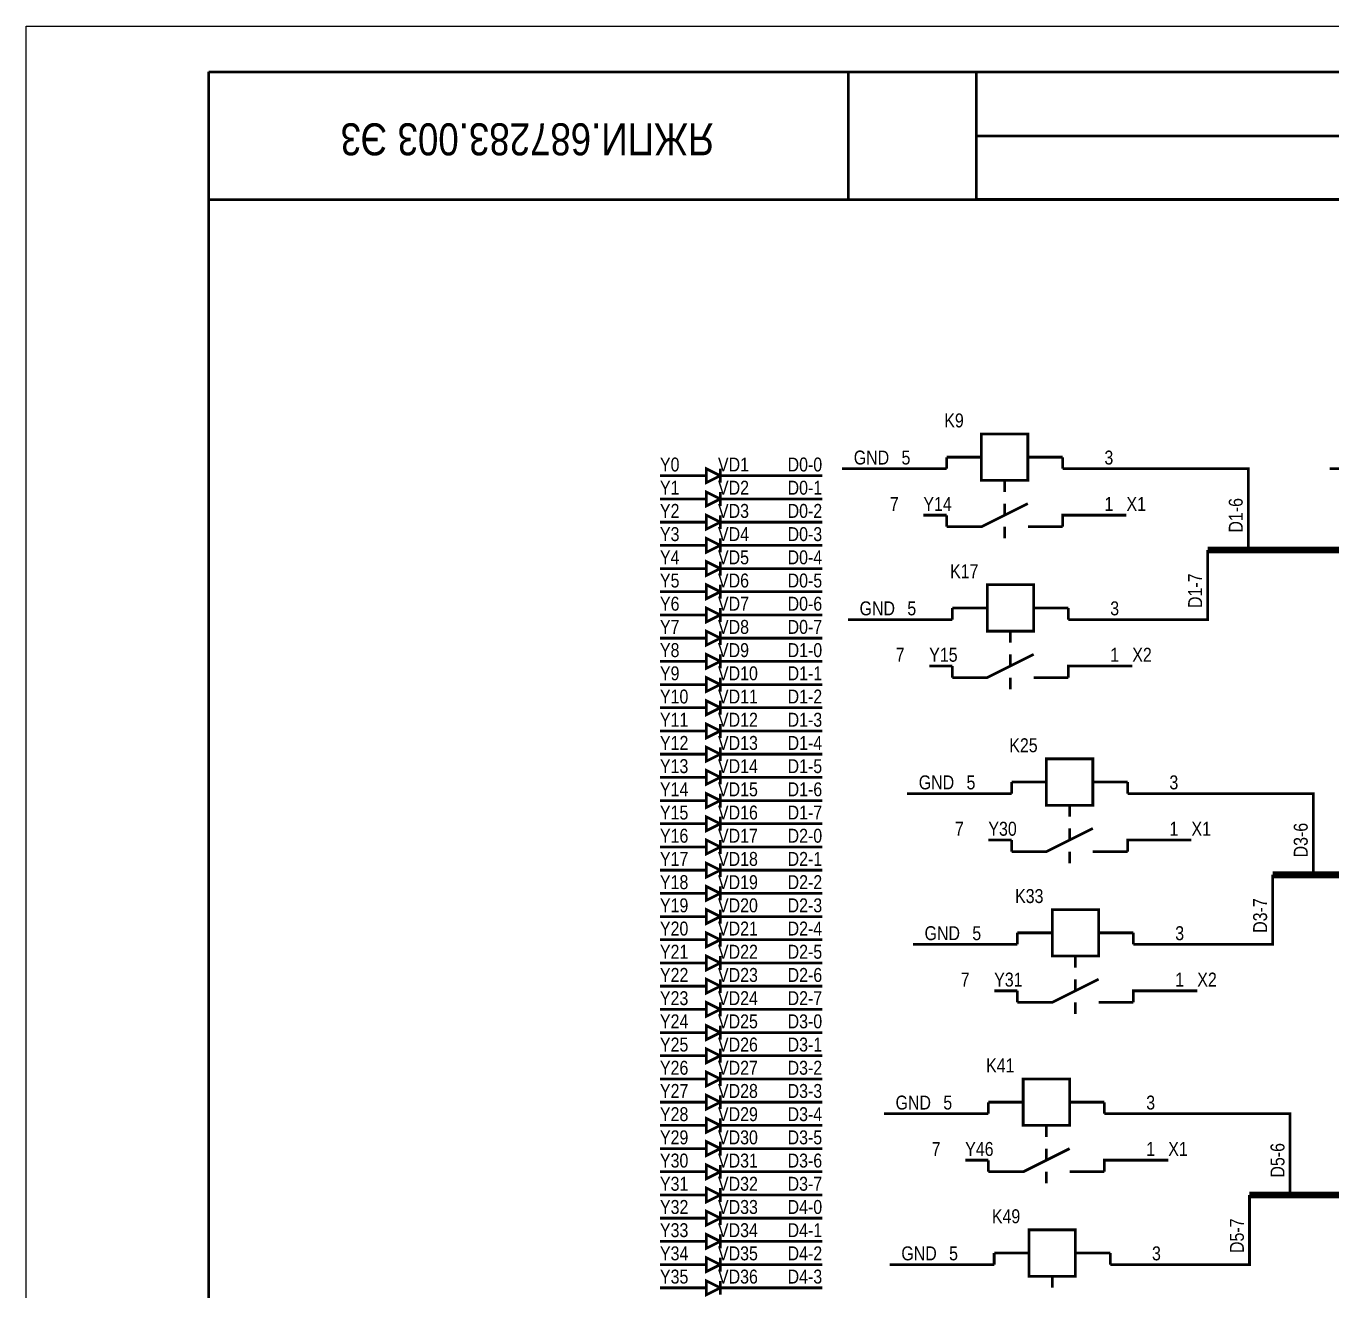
# Model space of a CAD drawing. Header units: millimetres. Extents: x 7140 to 8879, y -16257 to -5062.
# Drawn here: x 7139.6 to 7282.5, y -15128.6 to -14990.1 of the extents above; entities that cross this region are included whole.
import ezdxf

# ---------------------------------------------------------------- set-up
doc = ezdxf.new("R2010")
doc.units = ezdxf.units.MM
doc.styles.add('rom3.5', font='romans.shx', dxfattribs={"width": 0.8, "height": 3.5})
doc.styles.get("Standard").update_dxf_attribs({"font": 'ARIALN.TTF', "height": 3.4})

msp = doc.modelspace()

# ---------------------------------------------------------------- linework, layer by layer
for p, q in [((7139.585, -14990.11079), (7980.585, -14990.11079)), ((7139.585, -15584.11079), (7139.585, -14990.11079))]:
    msp.add_line(p, q)
at = {"lineweight": 50}
for p, q in [((7159.585, -14995.11079), (7975.585, -14995.11079)), ((7159.585, -15579.11079), (7159.585, -14995.11079)), ((7229.585, -15009.11079), (7229.585, -14995.11079)), ((7243.585, -15009.11079), (7243.585, -14995.11079)), ((7243.585, -15002.11079), (7296.585, -15002.11079)), ((7159.585, -15009.11079), (7229.585, -15009.11079)), ((7229.585, -15009.11079), (7296.585, -15009.11079)), ((7296.585, -15009.11079), (7243.585, -15009.11079))]:
    msp.add_line(p, q, dxfattribs=at)
for points, const_width in [([(7244.12878, -15034.761), (7244.12878, -15039.841), (7249.20878, -15039.841), (7249.20878, -15034.761), (7244.12878, -15034.761)], 0.29972), ([(7215.55378, -15039.333), (7214.02978, -15040.095), (7214.02978, -15038.571), (7215.55378, -15039.333)], 0.29972), ([(7215.55378, -15038.571), (7215.55378, -15040.095)], 0.29972), ([(7228.88878, -15038.571), (7235.23878, -15038.571)], 0.29972), ([(7240.31878, -15038.571), (7235.23878, -15038.571)], 0.29972), ([(7244.12878, -15037.301), (7240.31878, -15037.301)], 0.29972), ([(7240.31878, -15037.301), (7240.31878, -15038.571)], 0.29972), ([(7249.20878, -15037.301), (7253.01878, -15037.301)], 0.29972), ([(7253.01878, -15037.301), (7253.01878, -15038.571)], 0.29972), ([(7253.01878, -15037.301), (7253.01878, -15038.571)], 0.29972), ([(7253.01878, -15038.571), (7258.09878, -15038.571)], 0.29972), ([(7255.55878, -15038.571), (7258.09878, -15038.571)], 0.29972), ([(7258.09878, -15038.571), (7273.33878, -15038.571), (7273.33878, -15047.461)], 0.29972), ([(7282.22878, -15038.571), (7288.57878, -15038.571)], 0.29972), ([(7211.48978, -15039.333), (7208.94978, -15039.333)], 0.29972), ([(7214.02978, -15039.333), (7211.48978, -15039.333)], 0.29972), ([(7215.55378, -15039.333), (7218.09378, -15039.333)], 0.29972), ([(7218.09378, -15039.333), (7226.72978, -15039.333)], 0.29972), ([(7246.66878, -15039.841), (7246.66878, -15041.111)], 0.29972), ([(7215.55378, -15041.873), (7214.02978, -15042.635), (7214.02978, -15041.111), (7215.55378, -15041.873)], 0.29972), ([(7215.55378, -15041.111), (7215.55378, -15042.635)], 0.29972), ([(7208.94978, -15041.873), (7211.48978, -15041.873)], 0.29972), ([(7214.02978, -15041.873), (7211.48978, -15041.873)], 0.29972), ([(7215.55378, -15041.873), (7218.09378, -15041.873)], 0.29972), ([(7218.09378, -15041.873), (7226.72978, -15041.873)], 0.29972), ([(7240.31878, -15044.921), (7244.12878, -15044.921), (7249.20878, -15042.381)], 0.29972), ([(7246.66878, -15042.381), (7246.66878, -15043.651)], 0.29972), ([(7268.89378, -15047.461), (7456.85378, -15047.461), (7456.85378, -15041.873), (7663.60978, -15041.873)], 0.7493), ([(7208.94978, -15044.413), (7211.48978, -15044.413)], 0.29972), ([(7214.02978, -15044.413), (7211.48978, -15044.413)], 0.29972), ([(7215.55378, -15044.413), (7214.02978, -15045.175), (7214.02978, -15043.651), (7215.55378, -15044.413)], 0.29972), ([(7215.55378, -15043.651), (7215.55378, -15045.175)], 0.29972), ([(7215.55378, -15044.413), (7218.09378, -15044.413)], 0.29972), ([(7218.09378, -15044.413), (7226.72978, -15044.413)], 0.29972), ([(7240.31878, -15043.651), (7237.77878, -15043.651)], 0.29972), ([(7240.31878, -15043.651), (7240.31878, -15044.921)], 0.29972), ([(7253.01878, -15044.921), (7253.01878, -15043.651), (7258.09878, -15043.651)], 0.29972), ([(7255.55878, -15043.651), (7258.09878, -15043.651)], 0.29972), ([(7258.09878, -15043.651), (7260.00378, -15043.651)], 0.29972), ([(7246.66878, -15046.191), (7246.66878, -15044.921)], 0.29972), ([(7249.20878, -15044.921), (7253.01878, -15044.921)], 0.29972), ([(7208.94978, -15046.953), (7211.48978, -15046.953)], 0.29972), ([(7214.02978, -15046.953), (7211.48978, -15046.953)], 0.29972), ([(7215.55378, -15046.953), (7214.02978, -15047.715), (7214.02978, -15046.191), (7215.55378, -15046.953)], 0.29972), ([(7215.55378, -15046.191), (7215.55378, -15047.715)], 0.29972), ([(7215.55378, -15046.953), (7218.09378, -15046.953)], 0.29972), ([(7218.09378, -15046.953), (7226.72978, -15046.953)], 0.29972), ([(7215.55378, -15049.493), (7214.02978, -15050.255), (7214.02978, -15048.731), (7215.55378, -15049.493)], 0.29972), ([(7258.73378, -15055.081), (7268.89378, -15055.081), (7268.89378, -15047.461)], 0.29972), ([(7208.94978, -15049.493), (7211.48978, -15049.493)], 0.29972), ([(7214.02978, -15049.493), (7211.48978, -15049.493)], 0.29972), ([(7215.55378, -15048.731), (7215.55378, -15050.255)], 0.29972), ([(7215.55378, -15049.493), (7218.09378, -15049.493)], 0.29972), ([(7218.09378, -15049.493), (7226.72978, -15049.493)], 0.29972), ([(7215.55378, -15052.033), (7214.02978, -15052.795), (7214.02978, -15051.271), (7215.55378, -15052.033)], 0.29972), ([(7215.55378, -15051.271), (7215.55378, -15052.795)], 0.29972), ([(7244.76378, -15051.271), (7244.76378, -15056.351), (7249.84378, -15056.351), (7249.84378, -15051.271), (7244.76378, -15051.271)], 0.29972), ([(7208.94978, -15052.033), (7211.48978, -15052.033)], 0.29972), ([(7214.02978, -15052.033), (7211.48978, -15052.033)], 0.29972), ([(7215.55378, -15052.033), (7218.09378, -15052.033)], 0.29972), ([(7218.09378, -15052.033), (7226.72978, -15052.033)], 0.29972), ([(7215.55378, -15054.573), (7214.02978, -15055.335), (7214.02978, -15053.811), (7215.55378, -15054.573)], 0.29972), ([(7215.55378, -15053.811), (7215.55378, -15055.335)], 0.29972), ([(7244.76378, -15053.811), (7240.95378, -15053.811)], 0.29972), ([(7240.95378, -15053.811), (7240.95378, -15055.081)], 0.29972), ([(7249.84378, -15053.811), (7253.65378, -15053.811)], 0.29972), ([(7253.65378, -15053.811), (7253.65378, -15055.081)], 0.29972), ([(7253.65378, -15053.811), (7253.65378, -15055.081)], 0.29972), ([(7208.94978, -15054.573), (7211.48978, -15054.573)], 0.29972), ([(7214.02978, -15054.573), (7211.48978, -15054.573)], 0.29972), ([(7215.55378, -15054.573), (7218.09378, -15054.573)], 0.29972), ([(7218.09378, -15054.573), (7226.72978, -15054.573)], 0.29972), ([(7229.52378, -15055.081), (7235.87378, -15055.081)], 0.29972), ([(7240.95378, -15055.081), (7235.87378, -15055.081)], 0.29972), ([(7253.65378, -15055.081), (7258.73378, -15055.081)], 0.29972), ([(7256.19378, -15055.081), (7258.73378, -15055.081)], 0.29972), ([(7208.94978, -15057.113), (7211.48978, -15057.113)], 0.29972), ([(7214.02978, -15057.113), (7211.48978, -15057.113)], 0.29972), ([(7215.55378, -15057.113), (7214.02978, -15057.875), (7214.02978, -15056.351), (7215.55378, -15057.113)], 0.29972), ([(7215.55378, -15056.351), (7215.55378, -15057.875)], 0.29972), ([(7215.55378, -15057.113), (7218.09378, -15057.113)], 0.29972), ([(7218.09378, -15057.113), (7226.72978, -15057.113)], 0.29972), ([(7247.30378, -15056.351), (7247.30378, -15057.621)], 0.29972), ([(7208.94978, -15059.653), (7211.48978, -15059.653)], 0.29972), ([(7214.02978, -15059.653), (7211.48978, -15059.653)], 0.29972), ([(7215.55378, -15059.653), (7214.02978, -15060.415), (7214.02978, -15058.891), (7215.55378, -15059.653)], 0.29972), ([(7215.55378, -15058.891), (7215.55378, -15060.415)], 0.29972), ([(7215.55378, -15059.653), (7218.09378, -15059.653)], 0.29972), ([(7218.09378, -15059.653), (7226.72978, -15059.653)], 0.29972), ([(7240.95378, -15061.431), (7244.76378, -15061.431), (7249.84378, -15058.891)], 0.29972), ([(7247.30378, -15058.891), (7247.30378, -15060.161)], 0.29972), ([(7215.55378, -15062.193), (7214.02978, -15062.955), (7214.02978, -15061.431), (7215.55378, -15062.193)], 0.29972), ([(7215.55378, -15061.431), (7215.55378, -15062.955)], 0.29972), ([(7240.95378, -15060.161), (7238.41378, -15060.161)], 0.29972), ([(7240.95378, -15060.161), (7240.95378, -15061.431)], 0.29972), ([(7247.30378, -15062.701), (7247.30378, -15061.431)], 0.29972), ([(7249.84378, -15061.431), (7253.65378, -15061.431)], 0.29972), ([(7253.65378, -15061.431), (7253.65378, -15060.161), (7258.73378, -15060.161)], 0.29972), ([(7256.19378, -15060.161), (7258.73378, -15060.161)], 0.29972), ([(7258.73378, -15060.161), (7260.63878, -15060.161)], 0.29972), ([(7208.94978, -15062.193), (7211.48978, -15062.193)], 0.29972), ([(7214.02978, -15062.193), (7211.48978, -15062.193)], 0.29972), ([(7215.55378, -15062.193), (7218.09378, -15062.193)], 0.29972), ([(7218.09378, -15062.193), (7226.72978, -15062.193)], 0.29972), ([(7215.55378, -15064.733), (7214.02978, -15065.495), (7214.02978, -15063.971), (7215.55378, -15064.733)], 0.29972), ([(7215.55378, -15063.971), (7215.55378, -15065.495)], 0.29972), ([(7211.48978, -15064.733), (7208.94978, -15064.733)], 0.29972), ([(7214.02978, -15064.733), (7211.48978, -15064.733)], 0.29972), ([(7215.55378, -15064.733), (7218.09378, -15064.733)], 0.29972), ([(7218.09378, -15064.733), (7226.72978, -15064.733)], 0.29972), ([(7208.94978, -15067.273), (7211.48978, -15067.273)], 0.29972), ([(7214.02978, -15067.273), (7211.48978, -15067.273)], 0.29972), ([(7215.55378, -15067.273), (7214.02978, -15068.035), (7214.02978, -15066.511), (7215.55378, -15067.273)], 0.29972), ([(7215.55378, -15066.511), (7215.55378, -15068.035)], 0.29972), ([(7215.55378, -15067.273), (7218.09378, -15067.273)], 0.29972), ([(7218.09378, -15067.273), (7226.72978, -15067.273)], 0.29972), ([(7208.94978, -15069.813), (7211.48978, -15069.813)], 0.29972), ([(7214.02978, -15069.813), (7211.48978, -15069.813)], 0.29972), ([(7215.55378, -15069.813), (7214.02978, -15070.575), (7214.02978, -15069.051), (7215.55378, -15069.813)], 0.29972), ([(7215.55378, -15069.051), (7215.55378, -15070.575)], 0.29972), ([(7215.55378, -15069.813), (7218.09378, -15069.813)], 0.29972), ([(7218.09378, -15069.813), (7226.72978, -15069.813)], 0.29972), ([(7215.55378, -15072.353), (7214.02978, -15073.115), (7214.02978, -15071.591), (7215.55378, -15072.353)], 0.29972), ([(7251.24078, -15070.321), (7251.24078, -15075.401), (7256.32078, -15075.401), (7256.32078, -15070.321), (7251.24078, -15070.321)], 0.29972), ([(7208.94978, -15072.353), (7211.48978, -15072.353)], 0.29972), ([(7214.02978, -15072.353), (7211.48978, -15072.353)], 0.29972), ([(7215.55378, -15071.591), (7215.55378, -15073.115)], 0.29972), ([(7215.55378, -15072.353), (7218.09378, -15072.353)], 0.29972), ([(7218.09378, -15072.353), (7226.72978, -15072.353)], 0.29972), ([(7251.24078, -15072.861), (7247.43078, -15072.861)], 0.29972), ([(7247.43078, -15072.861), (7247.43078, -15074.131)], 0.29972), ([(7256.32078, -15072.861), (7260.13078, -15072.861)], 0.29972), ([(7260.13078, -15072.861), (7260.13078, -15074.131)], 0.29972), ([(7260.13078, -15072.861), (7260.13078, -15074.131)], 0.29972), ([(7215.55378, -15074.893), (7214.02978, -15075.655), (7214.02978, -15074.131), (7215.55378, -15074.893)], 0.29972), ([(7215.55378, -15074.131), (7215.55378, -15075.655)], 0.29972), ([(7236.00078, -15074.131), (7242.35078, -15074.131)], 0.29972), ([(7247.43078, -15074.131), (7242.35078, -15074.131)], 0.29972), ([(7260.13078, -15074.131), (7265.21078, -15074.131)], 0.29972), ([(7262.67078, -15074.131), (7265.21078, -15074.131)], 0.29972), ([(7265.21078, -15074.131), (7280.45078, -15074.131), (7280.45078, -15083.021)], 0.29972), ([(7208.94978, -15074.893), (7211.48978, -15074.893)], 0.29972), ([(7214.02978, -15074.893), (7211.48978, -15074.893)], 0.29972), ([(7215.55378, -15074.893), (7218.09378, -15074.893)], 0.29972), ([(7218.09378, -15074.893), (7226.72978, -15074.893)], 0.29972), ([(7253.78078, -15075.401), (7253.78078, -15076.671)], 0.29972), ([(7215.55378, -15077.433), (7214.02978, -15078.195), (7214.02978, -15076.671), (7215.55378, -15077.433)], 0.29972), ([(7215.55378, -15076.671), (7215.55378, -15078.195)], 0.29972), ([(7208.94978, -15077.433), (7211.48978, -15077.433)], 0.29972), ([(7214.02978, -15077.433), (7211.48978, -15077.433)], 0.29972), ([(7215.55378, -15077.433), (7218.09378, -15077.433)], 0.29972), ([(7218.09378, -15077.433), (7226.72978, -15077.433)], 0.29972), ([(7247.43078, -15080.481), (7251.24078, -15080.481), (7256.32078, -15077.941)], 0.29972), ([(7253.78078, -15077.941), (7253.78078, -15079.211)], 0.29972), ([(7208.94978, -15079.973), (7211.48978, -15079.973)], 0.29972), ([(7214.02978, -15079.973), (7211.48978, -15079.973)], 0.29972), ([(7215.55378, -15079.973), (7214.02978, -15080.735), (7214.02978, -15079.211), (7215.55378, -15079.973)], 0.29972), ([(7215.55378, -15079.211), (7215.55378, -15080.735)], 0.29972), ([(7215.55378, -15079.973), (7218.09378, -15079.973)], 0.29972), ([(7218.09378, -15079.973), (7226.72978, -15079.973)], 0.29972), ([(7247.43078, -15079.211), (7244.89078, -15079.211)], 0.29972), ([(7247.43078, -15079.211), (7247.43078, -15080.481)], 0.29972), ([(7260.13078, -15080.481), (7260.13078, -15079.211), (7265.21078, -15079.211)], 0.29972), ([(7262.67078, -15079.211), (7265.21078, -15079.211)], 0.29972), ([(7265.21078, -15079.211), (7267.11578, -15079.211)], 0.29972), ([(7276.00578, -15083.021), (7463.96578, -15083.021), (7463.96578, -15079.465), (7673.26178, -15079.465)], 0.7493), ([(7253.78078, -15081.751), (7253.78078, -15080.481)], 0.29972), ([(7256.32078, -15080.481), (7260.13078, -15080.481)], 0.29972), ([(7208.94978, -15082.513), (7211.48978, -15082.513)], 0.29972), ([(7214.02978, -15082.513), (7211.48978, -15082.513)], 0.29972), ([(7215.55378, -15082.513), (7214.02978, -15083.275), (7214.02978, -15081.751), (7215.55378, -15082.513)], 0.29972), ([(7215.55378, -15081.751), (7215.55378, -15083.275)], 0.29972), ([(7215.55378, -15082.513), (7218.09378, -15082.513)], 0.29972), ([(7218.09378, -15082.513), (7226.72978, -15082.513)], 0.29972), ([(7215.55378, -15085.053), (7214.02978, -15085.815), (7214.02978, -15084.291), (7215.55378, -15085.053)], 0.29972), ([(7215.55378, -15084.291), (7215.55378, -15085.815)], 0.29972), ([(7265.84578, -15090.641), (7276.00578, -15090.641), (7276.00578, -15083.021)], 0.29972), ([(7208.94978, -15085.053), (7211.48978, -15085.053)], 0.29972), ([(7214.02978, -15085.053), (7211.48978, -15085.053)], 0.29972), ([(7215.55378, -15085.053), (7218.09378, -15085.053)], 0.29972), ([(7218.09378, -15085.053), (7226.72978, -15085.053)], 0.29972), ([(7215.55378, -15087.593), (7214.02978, -15088.355), (7214.02978, -15086.831), (7215.55378, -15087.593)], 0.29972), ([(7215.55378, -15086.831), (7215.55378, -15088.355)], 0.29972), ([(7251.87578, -15086.831), (7251.87578, -15091.911), (7256.95578, -15091.911), (7256.95578, -15086.831), (7251.87578, -15086.831)], 0.29972), ([(7208.94978, -15087.593), (7211.48978, -15087.593)], 0.29972), ([(7214.02978, -15087.593), (7211.48978, -15087.593)], 0.29972), ([(7215.55378, -15087.593), (7218.09378, -15087.593)], 0.29972), ([(7218.09378, -15087.593), (7226.72978, -15087.593)], 0.29972), ([(7211.48978, -15090.133), (7208.94978, -15090.133)], 0.29972), ([(7214.02978, -15090.133), (7211.48978, -15090.133)], 0.29972), ([(7215.55378, -15090.133), (7214.02978, -15090.895), (7214.02978, -15089.371), (7215.55378, -15090.133)], 0.29972), ([(7215.55378, -15089.371), (7215.55378, -15090.895)], 0.29972), ([(7215.55378, -15090.133), (7218.09378, -15090.133)], 0.29972), ([(7218.09378, -15090.133), (7226.72978, -15090.133)], 0.29972), ([(7251.87578, -15089.371), (7248.06578, -15089.371)], 0.29972), ([(7248.06578, -15089.371), (7248.06578, -15090.641)], 0.29972), ([(7256.95578, -15089.371), (7260.76578, -15089.371)], 0.29972), ([(7260.76578, -15089.371), (7260.76578, -15090.641)], 0.29972), ([(7260.76578, -15089.371), (7260.76578, -15090.641)], 0.29972), ([(7236.63578, -15090.641), (7242.98578, -15090.641)], 0.29972), ([(7248.06578, -15090.641), (7242.98578, -15090.641)], 0.29972), ([(7260.76578, -15090.641), (7265.84578, -15090.641)], 0.29972), ([(7263.30578, -15090.641), (7265.84578, -15090.641)], 0.29972), ([(7208.94978, -15092.673), (7211.48978, -15092.673)], 0.29972), ([(7214.02978, -15092.673), (7211.48978, -15092.673)], 0.29972), ([(7215.55378, -15092.673), (7214.02978, -15093.435), (7214.02978, -15091.911), (7215.55378, -15092.673)], 0.29972), ([(7215.55378, -15091.911), (7215.55378, -15093.435)], 0.29972), ([(7215.55378, -15092.673), (7218.09378, -15092.673)], 0.29972), ([(7218.09378, -15092.673), (7226.72978, -15092.673)], 0.29972), ([(7254.41578, -15091.911), (7254.41578, -15093.181)], 0.29972), ([(7215.55378, -15095.213), (7214.02978, -15095.975), (7214.02978, -15094.451), (7215.55378, -15095.213)], 0.29972), ([(7208.94978, -15095.213), (7211.48978, -15095.213)], 0.29972), ([(7214.02978, -15095.213), (7211.48978, -15095.213)], 0.29972), ([(7215.55378, -15094.451), (7215.55378, -15095.975)], 0.29972), ([(7215.55378, -15095.213), (7218.09378, -15095.213)], 0.29972), ([(7218.09378, -15095.213), (7226.72978, -15095.213)], 0.29972), ([(7248.06578, -15095.721), (7245.52578, -15095.721)], 0.29972), ([(7248.06578, -15096.991), (7251.87578, -15096.991), (7256.95578, -15094.451)], 0.29972), ([(7248.06578, -15095.721), (7248.06578, -15096.991)], 0.29972), ([(7254.41578, -15094.451), (7254.41578, -15095.721)], 0.29972), ([(7260.76578, -15096.991), (7260.76578, -15095.721), (7265.84578, -15095.721)], 0.29972), ([(7263.30578, -15095.721), (7265.84578, -15095.721)], 0.29972), ([(7265.84578, -15095.721), (7267.75078, -15095.721)], 0.29972), ([(7215.55378, -15097.753), (7214.02978, -15098.515), (7214.02978, -15096.991), (7215.55378, -15097.753)], 0.29972), ([(7215.55378, -15096.991), (7215.55378, -15098.515)], 0.29972), ([(7254.41578, -15098.261), (7254.41578, -15096.991)], 0.29972), ([(7256.95578, -15096.991), (7260.76578, -15096.991)], 0.29972), ([(7208.94978, -15097.753), (7211.48978, -15097.753)], 0.29972), ([(7214.02978, -15097.753), (7211.48978, -15097.753)], 0.29972), ([(7215.55378, -15097.753), (7218.09378, -15097.753)], 0.29972), ([(7218.09378, -15097.753), (7226.72978, -15097.753)], 0.29972), ([(7215.55378, -15100.293), (7214.02978, -15101.055), (7214.02978, -15099.531), (7215.55378, -15100.293)], 0.29972), ([(7215.55378, -15099.531), (7215.55378, -15101.055)], 0.29972), ([(7208.94978, -15100.293), (7211.48978, -15100.293)], 0.29972), ([(7214.02978, -15100.293), (7211.48978, -15100.293)], 0.29972), ([(7215.55378, -15100.293), (7218.09378, -15100.293)], 0.29972), ([(7218.09378, -15100.293), (7226.72978, -15100.293)], 0.29972), ([(7208.94978, -15102.833), (7211.48978, -15102.833)], 0.29972), ([(7214.02978, -15102.833), (7211.48978, -15102.833)], 0.29972), ([(7215.55378, -15102.833), (7214.02978, -15103.595), (7214.02978, -15102.071), (7215.55378, -15102.833)], 0.29972), ([(7215.55378, -15102.071), (7215.55378, -15103.595)], 0.29972), ([(7215.55378, -15102.833), (7218.09378, -15102.833)], 0.29972), ([(7218.09378, -15102.833), (7226.72978, -15102.833)], 0.29972), ([(7208.94978, -15105.373), (7211.48978, -15105.373)], 0.29972), ([(7214.02978, -15105.373), (7211.48978, -15105.373)], 0.29972), ([(7215.55378, -15105.373), (7214.02978, -15106.135), (7214.02978, -15104.611), (7215.55378, -15105.373)], 0.29972), ([(7215.55378, -15104.611), (7215.55378, -15106.135)], 0.29972), ([(7215.55378, -15105.373), (7218.09378, -15105.373)], 0.29972), ([(7218.09378, -15105.373), (7226.72978, -15105.373)], 0.29972), ([(7248.70078, -15105.373), (7248.70078, -15110.453), (7253.78078, -15110.453), (7253.78078, -15105.373), (7248.70078, -15105.373)], 0.29972), ([(7215.55378, -15107.913), (7214.02978, -15108.675), (7214.02978, -15107.151), (7215.55378, -15107.913)], 0.29972), ([(7215.55378, -15107.151), (7215.55378, -15108.675)], 0.29972), ([(7208.94978, -15107.913), (7211.48978, -15107.913)], 0.29972), ([(7214.02978, -15107.913), (7211.48978, -15107.913)], 0.29972), ([(7215.55378, -15107.913), (7218.09378, -15107.913)], 0.29972), ([(7218.09378, -15107.913), (7226.72978, -15107.913)], 0.29972), ([(7248.70078, -15107.913), (7244.89078, -15107.913)], 0.29972), ([(7244.89078, -15107.913), (7244.89078, -15109.183)], 0.29972), ([(7253.78078, -15107.913), (7257.59078, -15107.913)], 0.29972), ([(7257.59078, -15107.913), (7257.59078, -15109.183)], 0.29972), ([(7257.59078, -15107.913), (7257.59078, -15109.183)], 0.29972), ([(7215.55378, -15110.453), (7214.02978, -15111.215), (7214.02978, -15109.691), (7215.55378, -15110.453)], 0.29972), ([(7215.55378, -15109.691), (7215.55378, -15111.215)], 0.29972), ([(7233.46078, -15109.183), (7239.81078, -15109.183)], 0.29972), ([(7244.89078, -15109.183), (7239.81078, -15109.183)], 0.29972), ([(7257.59078, -15109.183), (7262.67078, -15109.183)], 0.29972), ([(7260.13078, -15109.183), (7262.67078, -15109.183)], 0.29972), ([(7262.67078, -15109.183), (7277.91078, -15109.183), (7277.91078, -15118.073)], 0.29972), ([(7208.94978, -15110.453), (7211.48978, -15110.453)], 0.29972), ([(7214.02978, -15110.453), (7211.48978, -15110.453)], 0.29972), ([(7215.55378, -15110.453), (7218.09378, -15110.453)], 0.29972), ([(7218.09378, -15110.453), (7226.72978, -15110.453)], 0.29972), ([(7251.24078, -15110.453), (7251.24078, -15111.723)], 0.29972), ([(7208.94978, -15112.993), (7211.48978, -15112.993)], 0.29972), ([(7214.02978, -15112.993), (7211.48978, -15112.993)], 0.29972), ([(7215.55378, -15112.993), (7214.02978, -15113.755), (7214.02978, -15112.231), (7215.55378, -15112.993)], 0.29972), ([(7215.55378, -15112.231), (7215.55378, -15113.755)], 0.29972), ([(7215.55378, -15112.993), (7218.09378, -15112.993)], 0.29972), ([(7218.09378, -15112.993), (7226.72978, -15112.993)], 0.29972), ([(7244.89078, -15115.533), (7248.70078, -15115.533), (7253.78078, -15112.993)], 0.29972), ([(7251.24078, -15112.993), (7251.24078, -15114.263)], 0.29972), ([(7244.89078, -15114.263), (7242.35078, -15114.263)], 0.29972), ([(7244.89078, -15114.263), (7244.89078, -15115.533)], 0.29972), ([(7257.59078, -15115.533), (7257.59078, -15114.263), (7262.67078, -15114.263)], 0.29972), ([(7260.13078, -15114.263), (7262.67078, -15114.263)], 0.29972), ([(7262.67078, -15114.263), (7264.57578, -15114.263)], 0.29972), ([(7273.46578, -15118.073), (7623.47778, -15118.073), (7623.47778, -15114.009), (7658.02178, -15114.009)], 0.7493), ([(7211.48978, -15115.533), (7208.94978, -15115.533)], 0.29972), ([(7214.02978, -15115.533), (7211.48978, -15115.533)], 0.29972), ([(7215.55378, -15115.533), (7214.02978, -15116.295), (7214.02978, -15114.771), (7215.55378, -15115.533)], 0.29972), ([(7215.55378, -15114.771), (7215.55378, -15116.295)], 0.29972), ([(7215.55378, -15115.533), (7218.09378, -15115.533)], 0.29972), ([(7218.09378, -15115.533), (7226.72978, -15115.533)], 0.29972), ([(7251.24078, -15116.803), (7251.24078, -15115.533)], 0.29972), ([(7253.78078, -15115.533), (7257.59078, -15115.533)], 0.29972), ([(7215.55378, -15118.073), (7214.02978, -15118.835), (7214.02978, -15117.311), (7215.55378, -15118.073)], 0.29972), ([(7208.94978, -15118.073), (7211.48978, -15118.073)], 0.29972), ([(7214.02978, -15118.073), (7211.48978, -15118.073)], 0.29972), ([(7215.55378, -15117.311), (7215.55378, -15118.835)], 0.29972), ([(7215.55378, -15118.073), (7218.09378, -15118.073)], 0.29972), ([(7218.09378, -15118.073), (7226.72978, -15118.073)], 0.29972), ([(7263.30578, -15125.693), (7273.46578, -15125.693), (7273.46578, -15118.073)], 0.29972), ([(7215.55378, -15120.613), (7214.02978, -15121.375), (7214.02978, -15119.851), (7215.55378, -15120.613)], 0.29972), ([(7215.55378, -15119.851), (7215.55378, -15121.375)], 0.29972), ([(7208.94978, -15120.613), (7211.48978, -15120.613)], 0.29972), ([(7214.02978, -15120.613), (7211.48978, -15120.613)], 0.29972), ([(7215.55378, -15120.613), (7218.09378, -15120.613)], 0.29972), ([(7218.09378, -15120.613), (7226.72978, -15120.613)], 0.29972), ([(7215.55378, -15123.153), (7214.02978, -15123.915), (7214.02978, -15122.391), (7215.55378, -15123.153)], 0.29972), ([(7215.55378, -15122.391), (7215.55378, -15123.915)], 0.29972), ([(7249.33578, -15121.883), (7249.33578, -15126.963), (7254.41578, -15126.963), (7254.41578, -15121.883), (7249.33578, -15121.883)], 0.29972), ([(7208.94978, -15123.153), (7211.48978, -15123.153)], 0.29972), ([(7214.02978, -15123.153), (7211.48978, -15123.153)], 0.29972), ([(7215.55378, -15123.153), (7218.09378, -15123.153)], 0.29972), ([(7218.09378, -15123.153), (7226.72978, -15123.153)], 0.29972), ([(7249.33578, -15124.423), (7245.52578, -15124.423)], 0.29972), ([(7245.52578, -15124.423), (7245.52578, -15125.693)], 0.29972), ([(7254.41578, -15124.423), (7258.22578, -15124.423)], 0.29972), ([(7258.22578, -15124.423), (7258.22578, -15125.693)], 0.29972), ([(7258.22578, -15124.423), (7258.22578, -15125.693)], 0.29972), ([(7208.94978, -15125.693), (7211.48978, -15125.693)], 0.29972), ([(7214.02978, -15125.693), (7211.48978, -15125.693)], 0.29972), ([(7215.55378, -15125.693), (7214.02978, -15126.455), (7214.02978, -15124.931), (7215.55378, -15125.693)], 0.29972), ([(7215.55378, -15124.931), (7215.55378, -15126.455)], 0.29972), ([(7215.55378, -15125.693), (7218.09378, -15125.693)], 0.29972), ([(7218.09378, -15125.693), (7226.72978, -15125.693)], 0.29972), ([(7234.09578, -15125.693), (7240.44578, -15125.693)], 0.29972), ([(7245.52578, -15125.693), (7240.44578, -15125.693)], 0.29972), ([(7258.22578, -15125.693), (7263.30578, -15125.693)], 0.29972), ([(7260.76578, -15125.693), (7263.30578, -15125.693)], 0.29972), ([(7251.87578, -15126.963), (7251.87578, -15128.233)], 0.29972), ([(7208.94978, -15128.233), (7211.48978, -15128.233)], 0.29972), ([(7214.02978, -15128.233), (7211.48978, -15128.233)], 0.29972), ([(7215.55378, -15128.233), (7214.02978, -15128.995), (7214.02978, -15127.471), (7215.55378, -15128.233)], 0.29972), ([(7215.55378, -15127.471), (7215.55378, -15128.995)], 0.29972), ([(7215.55378, -15128.233), (7218.09378, -15128.233)], 0.29972), ([(7218.09378, -15128.233), (7226.72978, -15128.233)], 0.29972)]:
    msp.add_lwpolyline(points, dxfattribs=dict(const_width=const_width))

# ---------------------------------------------------------------- texts
for s, p in [('K9', (7240.06478, -15034.04012)), ('GND', (7230.15878, -15038.10412)), ('5', (7235.38642, -15038.10412)), ('3', (7257.59078, -15038.10412)), ('Y0', (7208.94978, -15038.86612)), ('VD1', (7215.29978, -15038.86612)), ('D0-0', (7222.91978, -15038.86612)), ('Y1', (7208.94978, -15041.40612)), ('VD2', (7215.29978, -15041.40612)), ('D0-1', (7222.91978, -15041.40612)), ('Y2', (7208.94978, -15043.94612)), ('VD3', (7215.29978, -15043.94612)), ('D0-2', (7222.91978, -15043.94612)), ('7', (7234.11642, -15043.18412)), ('Y14', (7237.77878, -15043.18412)), ('1', (7257.59078, -15043.18412)), ('X1', (7260.00378, -15043.18412)), ('Y3', (7208.94978, -15046.48612)), ('VD4', (7215.29978, -15046.48612)), ('D0-3', (7222.91978, -15046.48612)), ('Y4', (7208.94978, -15049.02612)), ('VD5', (7215.29978, -15049.02612)), ('D0-4', (7222.91978, -15049.02612)), ('K17', (7240.69978, -15050.55012)), ('Y5', (7208.94978, -15051.56612)), ('VD6', (7215.29978, -15051.56612)), ('D0-5', (7222.91978, -15051.56612)), ('Y6', (7208.94978, -15054.10612)), ('VD7', (7215.29978, -15054.10612)), ('D0-6', (7222.91978, -15054.10612)), ('GND', (7230.79378, -15054.61412)), ('5', (7236.02142, -15054.61412)), ('3', (7258.22578, -15054.61412)), ('Y7', (7208.94978, -15056.64612)), ('VD8', (7215.29978, -15056.64612)), ('D0-7', (7222.91978, -15056.64612)), ('Y8', (7208.94978, -15059.18612)), ('VD9', (7215.29978, -15059.18612)), ('D1-0', (7222.91978, -15059.18612)), ('7', (7234.75142, -15059.69412)), ('Y15', (7238.41378, -15059.69412)), ('1', (7258.22578, -15059.69412)), ('X2', (7260.63878, -15059.69412)), ('Y9', (7208.94978, -15061.72612)), ('VD10', (7215.29978, -15061.72612)), ('D1-1', (7222.91978, -15061.72612)), ('Y10', (7208.94978, -15064.26612)), ('VD11', (7215.29978, -15064.26612)), ('D1-2', (7222.91978, -15064.26612)), ('Y11', (7208.94978, -15066.80612)), ('VD12', (7215.29978, -15066.80612)), ('D1-3', (7222.91978, -15066.80612)), ('Y12', (7208.94978, -15069.34612)), ('VD13', (7215.29978, -15069.34612)), ('D1-4', (7222.91978, -15069.34612)), ('K25', (7247.17678, -15069.60012)), ('Y13', (7208.94978, -15071.88612)), ('VD14', (7215.29978, -15071.88612)), ('D1-5', (7222.91978, -15071.88612)), ('GND', (7237.27078, -15073.66412)), ('5', (7242.49842, -15073.66412)), ('3', (7264.70278, -15073.66412)), ('Y14', (7208.94978, -15074.42612)), ('VD15', (7215.29978, -15074.42612)), ('D1-6', (7222.91978, -15074.42612)), ('Y15', (7208.94978, -15076.96612)), ('VD16', (7215.29978, -15076.96612)), ('D1-7', (7222.91978, -15076.96612)), ('Y16', (7208.94978, -15079.50612)), ('VD17', (7215.29978, -15079.50612)), ('D2-0', (7222.91978, -15079.50612)), ('7', (7241.22842, -15078.74412)), ('Y30', (7244.89078, -15078.74412)), ('1', (7264.70278, -15078.74412)), ('X1', (7267.11578, -15078.74412)), ('Y17', (7208.94978, -15082.04612)), ('VD18', (7215.29978, -15082.04612)), ('D2-1', (7222.91978, -15082.04612)), ('Y18', (7208.94978, -15084.58612)), ('VD19', (7215.29978, -15084.58612)), ('D2-2', (7222.91978, -15084.58612)), ('Y19', (7208.94978, -15087.12612)), ('VD20', (7215.29978, -15087.12612)), ('D2-3', (7222.91978, -15087.12612)), ('K33', (7247.81178, -15086.11012)), ('Y20', (7208.94978, -15089.66612)), ('VD21', (7215.29978, -15089.66612)), ('D2-4', (7222.91978, -15089.66612)), ('GND', (7237.90578, -15090.17412)), ('5', (7243.13342, -15090.17412)), ('3', (7265.33778, -15090.17412)), ('Y21', (7208.94978, -15092.20612)), ('VD22', (7215.29978, -15092.20612)), ('D2-5', (7222.91978, -15092.20612)), ('Y22', (7208.94978, -15094.74612)), ('VD23', (7215.29978, -15094.74612)), ('D2-6', (7222.91978, -15094.74612)), ('7', (7241.86342, -15095.25412)), ('Y31', (7245.52578, -15095.25412)), ('1', (7265.33778, -15095.25412)), ('X2', (7267.75078, -15095.25412)), ('Y23', (7208.94978, -15097.28612)), ('VD24', (7215.29978, -15097.28612)), ('D2-7', (7222.91978, -15097.28612)), ('Y24', (7208.94978, -15099.82612)), ('VD25', (7215.29978, -15099.82612)), ('D3-0', (7222.91978, -15099.82612)), ('Y25', (7208.94978, -15102.36612)), ('VD26', (7215.29978, -15102.36612)), ('D3-1', (7222.91978, -15102.36612)), ('Y26', (7208.94978, -15104.90612)), ('VD27', (7215.29978, -15104.90612)), ('D3-2', (7222.91978, -15104.90612)), ('K41', (7244.63678, -15104.65212)), ('Y27', (7208.94978, -15107.44612)), ('VD28', (7215.29978, -15107.44612)), ('D3-3', (7222.91978, -15107.44612)), ('Y28', (7208.94978, -15109.98612)), ('VD29', (7215.29978, -15109.98612)), ('D3-4', (7222.91978, -15109.98612)), ('GND', (7234.73078, -15108.71612)), ('5', (7239.95842, -15108.71612)), ('3', (7262.16278, -15108.71612)), ('Y29', (7208.94978, -15112.52612)), ('VD30', (7215.29978, -15112.52612)), ('D3-5', (7222.91978, -15112.52612)), ('7', (7238.68842, -15113.79612)), ('Y46', (7242.35078, -15113.79612)), ('1', (7262.16278, -15113.79612)), ('X1', (7264.57578, -15113.79612)), ('Y30', (7208.94978, -15115.06612)), ('VD31', (7215.29978, -15115.06612)), ('D3-6', (7222.91978, -15115.06612)), ('Y31', (7208.94978, -15117.60612)), ('VD32', (7215.29978, -15117.60612)), ('D3-7', (7222.91978, -15117.60612)), ('Y32', (7208.94978, -15120.14612)), ('VD33', (7215.29978, -15120.14612)), ('D4-0', (7222.91978, -15120.14612)), ('K49', (7245.27178, -15121.16212)), ('Y33', (7208.94978, -15122.68612)), ('VD34', (7215.29978, -15122.68612)), ('D4-1', (7222.91978, -15122.68612)), ('Y34', (7208.94978, -15125.22612)), ('VD35', (7215.29978, -15125.22612)), ('D4-2', (7222.91978, -15125.22612)), ('GND', (7235.36578, -15125.22612)), ('5', (7240.59342, -15125.22612)), ('3', (7262.79778, -15125.22612)), ('Y35', (7208.94978, -15127.76612)), ('VD36', (7215.29978, -15127.76612)), ('D4-3', (7222.91978, -15127.76612))]:
    msp.add_text(s, height=1.524).set_placement(p)
for s, p in [('D1-6', (7272.72366, -15045.556)), ('D1-7', (7268.27866, -15053.811)), ('D3-6', (7279.83566, -15081.116)), ('D3-7', (7275.39066, -15089.371)), ('D5-6', (7277.29566, -15116.168)), ('D5-7', (7272.85066, -15124.423))]:
    msp.add_text(s, height=1.524, rotation=90).set_placement(p)
at = {"insert": (7194.45702, -15002.4778), "char_height": 3.5, "attachment_point": 5, "rotation": 180, "style": 'rom3.5'}
msp.add_mtext_dynamic_manual_height_columns('{\\fArial Narrow|b0|i0|c204|p34;\\W1;\\C0;ЯЖПИ.687283.003 Э3}', width=70, gutter_width=17.5, heights=[0], dxfattribs=at)

doc.saveas('drawing.dxf')
